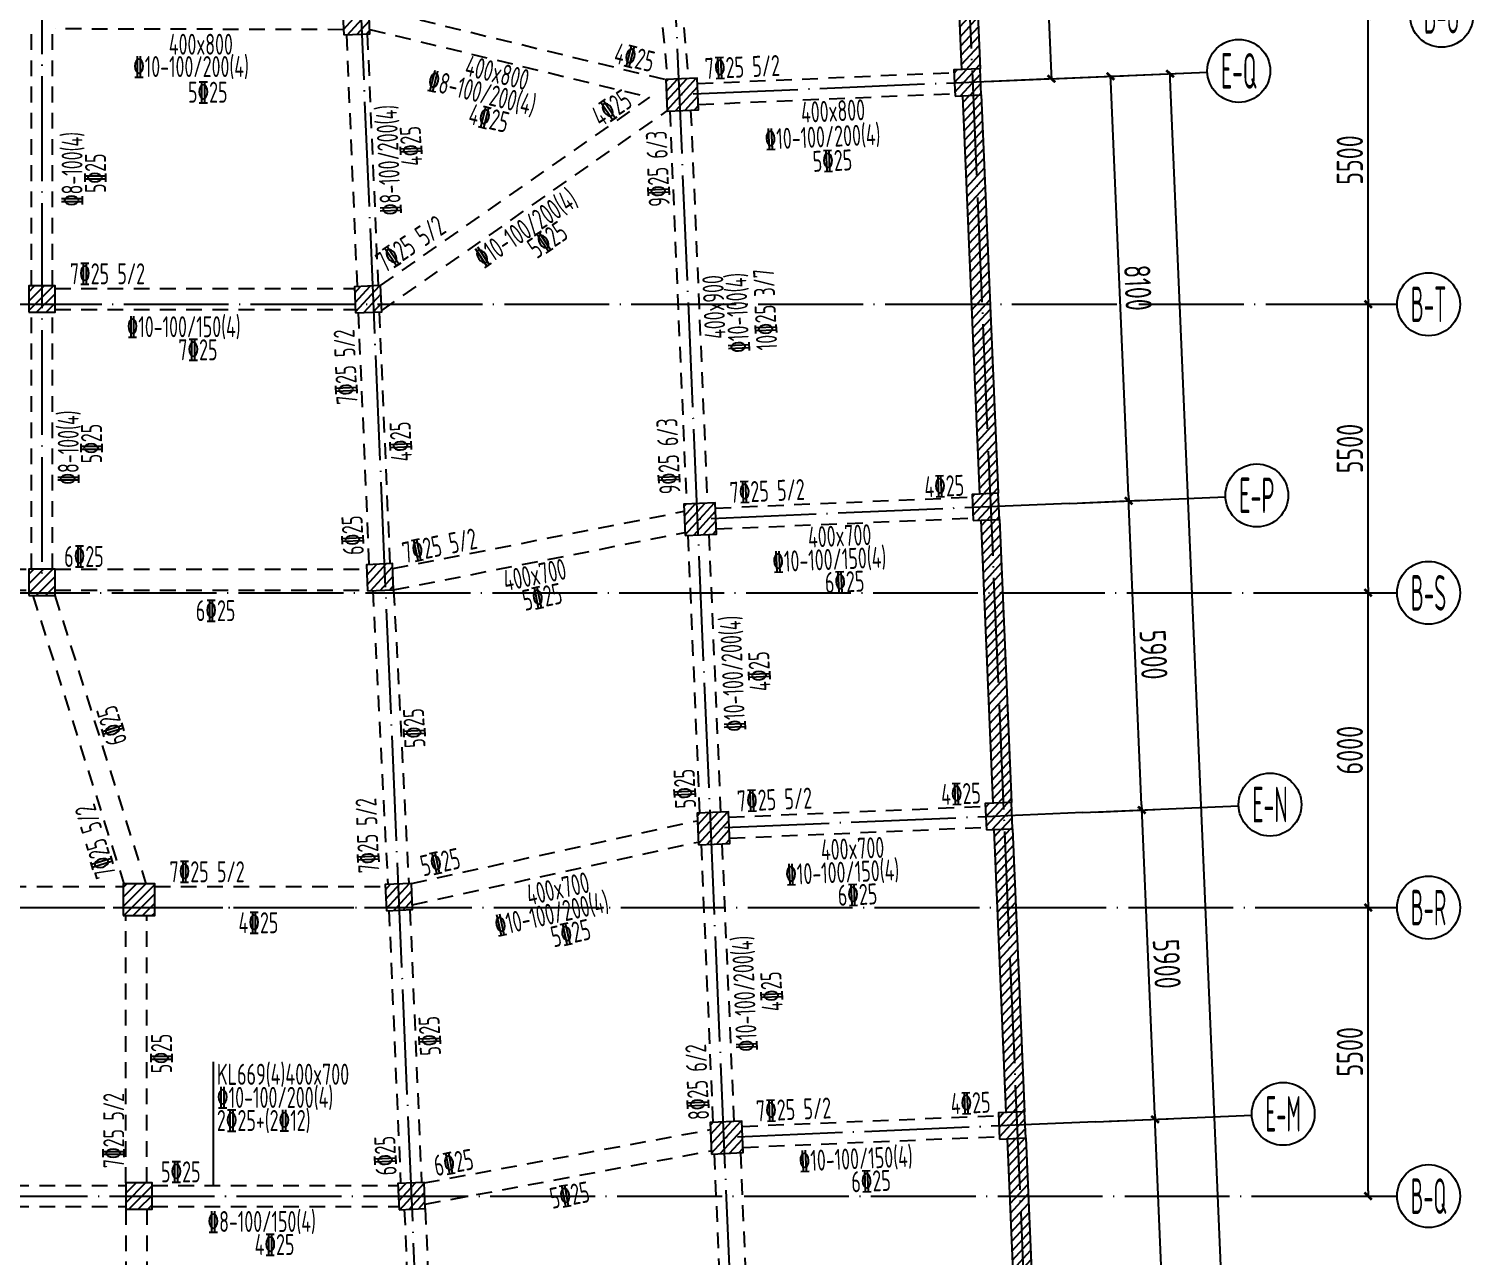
# Model space of a CAD drawing. Header units: millimetres. Extents: x 64473 to 386235, y 427387 to 703525.
# Drawn here: x 342496 to 370043, y 605351 to 628745 of the extents above; entities that cross this region are included whole.
import ezdxf
from ezdxf.enums import TextEntityAlignment as Align

# ---------------------------------------------------------------- set-up
doc = ezdxf.new("R2010")
doc.units = ezdxf.units.MM
doc.header["$LTSCALE"] = 100
doc.header["$PDMODE"] = 35
doc.header["$PDSIZE"] = 200
doc.linetypes.add('3', pattern=[5, 3, -2])
doc.linetypes.add('DOTE', pattern=[2.42, 2, -0.2, 0.02, -0.2])
for name, color, linetype in [('B-TEXT', 7, 'Continuous'), ('COLU', 7, 'Continuous'), ('h斜线-墙', 7, 'Continuous'), ('h斜线-柱', 7, 'Continuous'), ('L-AXIS', 3, 'Continuous'), ('L-dote', 253, 'DOTE'), ('WALL', 3, 'Continuous'), ('垂直钢筋', 27, 'Continuous'), ('梁虚线', 4, '3'), ('水平标注', 2, 'Continuous'), ('水平钢筋', 30, 'Continuous')]:
    doc.layers.add(name, color=color, linetype=linetype)
doc.styles.add('_TCH_AXIS', font='tssdeng.shx', dxfattribs={"width": 0.7, "bigfont": 'tssdchn.shx'})
doc.styles.add('COMPLEX', font='tssdeng.shx', dxfattribs={"width": 0.7, "bigfont": 'tssdchn.shx'})
doc.styles.get("Standard").update_dxf_attribs({"font": 'tssdeng.shx', "width": 0.7, "bigfont": 'tssdchn.shx'})
doc.styles.add('TSSD_Dimension', font='Tssdeng.shx', dxfattribs={"width": 0.7, "bigfont": 'tssdchn.shx'})
doc.dimstyles.new('TSSD_100_100$0', dxfattribs={"dimtxt": 300, "dimasz": 100, "dimexe": 250, "dimexo": 250, "dimgap": 100, "dimtad": 1, "dimdec": 0, "dimzin": 0, "dimdsep": 46, "dimtxsty": 'TSSD_Dimension', "dimblk": '_tsdbk', "dimblk1": '_tsdbk', "dimblk2": '_tsdbk', "dimsah": 1, "dimcen": 0, "dimclrt": 7, "dimadec": 0, "dimazin": 0, "dimtfac": 1, "dimtdec": 0, "dimtix": 1, "dimtmove": 2, "dimatfit": 3, "dimldrblk": '_tsdbk', "dimfxl": 1, "dimtolj": 1, "dimtzin": 0, "dimarcsym": 0})
pattern_1 = [(47.443985, (-467527.32, -323147.44), (-93.550296, 85.891456), [])]
pattern_2 = [(45, (-467527.32, -323147.44), (-89.802561, 89.802561), [])]
pattern_3 = [(47.443985, (8572.51, -7581.39), (-93.550296, 85.891456), [])]

# ---------------------------------------------------------------- blocks, each defined once
blk = doc.blocks.new('_tsdbk')
blk.add_line((-1, 0), (0, 0))
at = {"const_width": 0.5}
blk.add_lwpolyline([(-0.7, -0.7), (0.7, 0.7)], dxfattribs=at)
blk = doc.blocks.new('*D387')
at = {"layer": 'Defpoints', "color": 0}
for p in [(362000, 627792), (364263, 627889), (366434, 523887)]:
    blk.add_point(p, dxfattribs=at)
at = {"layer": 'L-AXIS', "color": 0, "lineweight": -2}
for p, q in [((362249, 627803), (364513, 627899)), ((368694, 524083), (364267, 627789)), ((366684, 523897), (368948, 523994))]:
    blk.add_line(p, q, dxfattribs=at)
at = {"layer": 'L-AXIS', "color": 0, "lineweight": -2, "xscale": 100, "yscale": 100, "zscale": 100}
for p, rotation in [((364263, 627889), 92.44398534789069), ((368698, 523983), 272.4439853478907)]:
    blk.add_blockref('_tsdbk', p, dxfattribs=dict(at, rotation=rotation))
at = {"layer": 'L-AXIS', "color": 7, "insert": (366099, 576677), "char_height": 500, "attachment_point": 5, "rotation": 272.444, "style": 'TSSD_Dimension'}
blk.add_mtext('\\A1;104000', dxfattribs=at)
blk = doc.blocks.new('*D646')
at = {"layer": 'Defpoints', "color": 0}
for p in [(366607, 611995), (368041, 611995), (366607, 606495)]:
    blk.add_point(p, dxfattribs=at)
at = {"layer": 'L-AXIS', "color": 0, "lineweight": -2}
for p, q in [((366857, 611995), (368291, 611995)), ((368041, 606595), (368041, 611895)), ((366857, 606495), (368291, 606495))]:
    blk.add_line(p, q, dxfattribs=at)
at = {"layer": 'L-AXIS', "color": 0, "lineweight": -2, "xscale": 100, "yscale": 100, "zscale": 100}
for p, rotation in [((368041, 611995), 90), ((368041, 606495), 270)]:
    blk.add_blockref('_tsdbk', p, dxfattribs=dict(at, rotation=rotation))
at = {"layer": 'L-AXIS', "color": 7, "insert": (367691, 609245), "char_height": 500, "attachment_point": 5, "rotation": 90, "style": 'TSSD_Dimension'}
blk.add_mtext('\\A1;5500', dxfattribs=at)
blk = doc.blocks.new('*D647')
at = {"layer": 'Defpoints', "color": 0}
for p in [(366607, 628995), (368041, 628995), (366607, 623495)]:
    blk.add_point(p, dxfattribs=at)
at = {"layer": 'L-AXIS', "color": 0, "lineweight": -2}
for p, q in [((366857, 628995), (368291, 628995)), ((368041, 623595), (368041, 628895)), ((366857, 623495), (368291, 623495))]:
    blk.add_line(p, q, dxfattribs=at)
at = {"layer": 'L-AXIS', "color": 0, "lineweight": -2, "xscale": 100, "yscale": 100, "zscale": 100}
for p, rotation in [((368041, 628995), 90), ((368041, 623495), 270)]:
    blk.add_blockref('_tsdbk', p, dxfattribs=dict(at, rotation=rotation))
at = {"layer": 'L-AXIS', "color": 7, "insert": (367691, 626245), "char_height": 500, "attachment_point": 5, "rotation": 90, "style": 'TSSD_Dimension'}
blk.add_mtext('\\A1;5500', dxfattribs=at)
blk = doc.blocks.new('*D648')
at = {"layer": 'Defpoints', "color": 0}
for p in [(366607, 623495), (368041, 623495), (366607, 617995)]:
    blk.add_point(p, dxfattribs=at)
at = {"layer": 'L-AXIS', "color": 0, "lineweight": -2}
for p, q in [((366857, 623495), (368291, 623495)), ((368041, 618095), (368041, 623395)), ((366857, 617995), (368291, 617995))]:
    blk.add_line(p, q, dxfattribs=at)
at = {"layer": 'L-AXIS', "color": 0, "lineweight": -2, "xscale": 100, "yscale": 100, "zscale": 100}
for p, rotation in [((368041, 623495), 90), ((368041, 617995), 270)]:
    blk.add_blockref('_tsdbk', p, dxfattribs=dict(at, rotation=rotation))
at = {"layer": 'L-AXIS', "color": 7, "insert": (367691, 620745), "char_height": 500, "attachment_point": 5, "rotation": 90, "style": 'TSSD_Dimension'}
blk.add_mtext('\\A1;5500', dxfattribs=at)
blk = doc.blocks.new('*D649')
at = {"layer": 'Defpoints', "color": 0}
for p in [(366607, 617995), (368041, 617995), (366607, 611995)]:
    blk.add_point(p, dxfattribs=at)
at = {"layer": 'L-AXIS', "color": 0, "lineweight": -2}
for p, q in [((366857, 617995), (368291, 617995)), ((368041, 612095), (368041, 617895)), ((366857, 611995), (368291, 611995))]:
    blk.add_line(p, q, dxfattribs=at)
at = {"layer": 'L-AXIS', "color": 0, "lineweight": -2, "xscale": 100, "yscale": 100, "zscale": 100}
for p, rotation in [((368041, 617995), 90), ((368041, 611995), 270)]:
    blk.add_blockref('_tsdbk', p, dxfattribs=dict(at, rotation=rotation))
at = {"layer": 'L-AXIS', "color": 7, "insert": (367691, 614995), "char_height": 500, "attachment_point": 5, "rotation": 90, "style": 'TSSD_Dimension'}
blk.add_mtext('\\A1;6000', dxfattribs=at)
blk = doc.blocks.new('*D652')
at = {"layer": 'Defpoints', "color": 0}
for p in [(362597, 613805), (363724, 613853), (362848, 607910)]:
    blk.add_point(p, dxfattribs=at)
at = {"layer": 'L-AXIS', "color": 0, "lineweight": -2}
for p, q in [((362846, 613816), (363974, 613864)), ((363972, 608058), (363729, 613753)), ((363098, 607921), (364226, 607969))]:
    blk.add_line(p, q, dxfattribs=at)
at = {"layer": 'L-AXIS', "color": 0, "lineweight": -2, "xscale": 100, "yscale": 100, "zscale": 100}
for p, rotation in [((363724, 613853), 92.44398534789069), ((363976, 607958), 272.4439853478907)]:
    blk.add_blockref('_tsdbk', p, dxfattribs=dict(at, rotation=rotation))
at = {"layer": 'L-AXIS', "color": 7, "insert": (364200, 610921), "char_height": 500, "attachment_point": 5, "rotation": 272.444, "style": 'TSSD_Dimension'}
blk.add_mtext('\\A1;5900', dxfattribs=at)
blk = doc.blocks.new('*D663')
at = {"layer": 'Defpoints', "color": 0}
for p in [(363976, 607958), (362848, 607910), (363194, 599818)]:
    blk.add_point(p, dxfattribs=at)
at = {"layer": 'L-AXIS', "color": 0, "lineweight": -2}
for p, q in [((363098, 607921), (364226, 607969)), ((364317, 599966), (363980, 607858)), ((363443, 599828), (364571, 599876))]:
    blk.add_line(p, q, dxfattribs=at)
at = {"layer": 'L-AXIS', "color": 0, "lineweight": -2, "xscale": 100, "yscale": 100, "zscale": 100}
for p, rotation in [((363976, 607958), 92.44398534789069), ((364321, 599866), 272.4439853478907)]:
    blk.add_blockref('_tsdbk', p, dxfattribs=dict(at, rotation=rotation))
at = {"layer": 'L-AXIS', "color": 7, "insert": (364498, 603927), "char_height": 500, "attachment_point": 5, "rotation": 272.444, "style": 'TSSD_Dimension'}
blk.add_mtext('\\A1;8100', dxfattribs=at)
blk = doc.blocks.new('_AXISO')
blk.add_circle((0, 0), 0.5)
at = {"layer": 'B-TEXT', "style": 'COMPLEX', "width": 1.450893}
blk.add_attdef('A', text='', height=0.56, dxfattribs=at).set_placement((0.249375, -0.28), (0.749375, -0.28), align=Align.FIT)
blk = doc.blocks.new('*D665')
at = {"layer": 'Defpoints', "color": 0}
for p in [(362000, 627792), (363127, 627840), (362345, 619699)]:
    blk.add_point(p, dxfattribs=at)
at = {"layer": 'L-AXIS', "color": 0, "lineweight": -2}
for p, q in [((362249, 627803), (363377, 627851)), ((363469, 619848), (363132, 627740)), ((362595, 619710), (363723, 619758))]:
    blk.add_line(p, q, dxfattribs=at)
at = {"layer": 'L-AXIS', "color": 0, "lineweight": -2, "xscale": 100, "yscale": 100, "zscale": 100}
for p, rotation in [((363127, 627840), 92.44398534789069), ((363473, 619748), 272.4439853478907)]:
    blk.add_blockref('_tsdbk', p, dxfattribs=dict(at, rotation=rotation))
at = {"layer": 'L-AXIS', "color": 7, "insert": (363650, 623809), "char_height": 500, "attachment_point": 5, "rotation": 272.444, "style": 'TSSD_Dimension'}
blk.add_mtext('\\A1;8100', dxfattribs=at)
blk = doc.blocks.new('*D666')
at = {"layer": 'Defpoints', "color": 0}
for p in [(362345, 619699), (363473, 619748), (362597, 613805)]:
    blk.add_point(p, dxfattribs=at)
at = {"layer": 'L-AXIS', "color": 0, "lineweight": -2}
for p, q in [((362595, 619710), (363723, 619758)), ((363720, 613953), (363477, 619648)), ((362846, 613816), (363974, 613864))]:
    blk.add_line(p, q, dxfattribs=at)
at = {"layer": 'L-AXIS', "color": 0, "lineweight": -2, "xscale": 100, "yscale": 100, "zscale": 100}
for p, rotation in [((363473, 619748), 92.44398534789069), ((363724, 613853), 272.4439853478907)]:
    blk.add_blockref('_tsdbk', p, dxfattribs=dict(at, rotation=rotation))
at = {"layer": 'L-AXIS', "color": 7, "insert": (363948, 616815), "char_height": 500, "attachment_point": 5, "rotation": 272.444, "style": 'TSSD_Dimension'}
blk.add_mtext('\\A1;5900', dxfattribs=at)
blk = doc.blocks.new('*D670')
at = {"layer": 'Defpoints', "color": 0}
for p in [(360180, 634995), (361999, 627794), (360501, 627728)]:
    blk.add_point(p, dxfattribs=at)
at = {"layer": 'L-AXIS', "color": 0, "lineweight": -2}
for p, q in [((360430, 635006), (361928, 635072)), ((361683, 634961), (361995, 627894)), ((360751, 627739), (362249, 627805))]:
    blk.add_line(p, q, dxfattribs=at)
at = {"layer": 'L-AXIS', "color": 0, "lineweight": -2, "xscale": 100, "yscale": 100, "zscale": 100}
for p, rotation in [((361679, 635061), 92.52796157991509), ((361999, 627794), 272.5279615799151)]:
    blk.add_blockref('_tsdbk', p, dxfattribs=dict(at, rotation=rotation))
at = {"layer": 'L-AXIS', "color": 7, "insert": (362189, 631443), "char_height": 500, "attachment_point": 5, "rotation": 272.528, "style": 'TSSD_Dimension'}
blk.add_mtext('\\A1;7274', dxfattribs=at)

msp = doc.modelspace()

# ---------------------------------------------------------------- hatches: boundary and pattern name
at = {"layer": 'h斜线-墙'}
h = msp.add_hatch(dxfattribs=at)
h.set_pattern_fill('ANSI31', color=256, scale=40, angle=2.44399, style=0)
h.set_pattern_definition(pattern_3)
h.paths.add_polyline_path([(359246.5, 635094.7), (360336.6, 635094.7), (360640.1, 627984.3), (360290.4, 627969.4), (360001.3, 634744.7), (359246.5, 634744.7)])
h = msp.add_hatch(dxfattribs=at)
h.set_pattern_fill('ANSI31', color=256, scale=40, angle=2.44399, style=0)
h.set_pattern_definition(pattern_3)
h.paths.add_polyline_path([(360311.8, 627469.9), (360661.4, 627484.8), (360985.5, 619891.7), (360635.8, 619876.8)])
h = msp.add_hatch(dxfattribs=at)
h.set_pattern_fill('ANSI31', color=256, scale=40, angle=2.44399, style=0)
h.set_pattern_definition(pattern_3)
h.paths.add_polyline_path([(360657.2, 619377.2), (361006.8, 619392.2), (361237.1, 613997.1), (360887.4, 613982.1)])
h = msp.add_hatch(dxfattribs=at)
h.set_pattern_fill('ANSI31', color=256, scale=40, angle=2.44399, style=0)
h.set_pattern_definition(pattern_3)
h.paths.add_polyline_path([(360908.8, 613482.6), (361258.4, 613497.5), (361488.7, 608102.4), (361139, 608087.5)])
h = msp.add_hatch(dxfattribs=at)
h.set_pattern_fill('ANSI31', color=256, scale=40, angle=2.44399, style=0)
h.set_pattern_definition(pattern_3)
h.paths.add_polyline_path([(361160.3, 607588), (361510, 607602.9), (361834.1, 600009.8), (361484.4, 599994.9)])
at = {"layer": 'h斜线-柱'}
h = msp.add_hatch(dxfattribs=at)
h.set_pattern_fill('ANSI31', color=256, scale=40, angle=2.44399, style=0)
h.set_pattern_definition(pattern_1)
h.paths.add_polyline_path([(348501.5, 628630.1), (349001.1, 628651.4), (348979.8, 629151), (348480.2, 629129.6)])
h = msp.add_hatch(dxfattribs=at)
h.set_pattern_fill('ANSI31', color=256, scale=40, angle=2.44399, style=0)
h.set_pattern_definition(pattern_1)
h.paths.add_polyline_path([(354669, 627179), (355268.5, 627204.6), (355242.9, 627804), (354643.4, 627778.4)])
h = msp.add_hatch(dxfattribs=at)
h.set_pattern_fill('ANSI31', color=256, scale=40, angle=2.44399, style=0)
h.set_pattern_definition(pattern_1)
h.paths.add_polyline_path([(360161.9, 627463.5), (360661.4, 627484.8), (360640.1, 627984.3), (360140.6, 627963)])
h = msp.add_hatch(dxfattribs=at)
h.set_pattern_fill('ANSI31', color=256, scale=40, style=0)
h.set_pattern_definition(pattern_2)
h.paths.add_polyline_path([(342496.5, 623344.7), (342996.5, 623344.7), (342996.5, 623844.7), (342496.5, 623844.7)])
h = msp.add_hatch(dxfattribs=at)
h.set_pattern_fill('ANSI31', color=256, scale=40, angle=2.44399, style=0)
h.set_pattern_definition(pattern_1)
h.paths.add_polyline_path([(348727.8, 623330), (349227.3, 623351.3), (349206, 623850.9), (348706.4, 623829.6)])
h = msp.add_hatch(dxfattribs=at)
h.set_pattern_fill('ANSI31', color=256, scale=40, angle=2.44399, style=0)
h.set_pattern_definition(pattern_1)
h.paths.add_polyline_path([(360507.3, 619370.8), (361006.8, 619392.2), (360985.5, 619891.7), (360486, 619870.4)])
h = msp.add_hatch(dxfattribs=at)
h.set_pattern_fill('ANSI31', color=256, scale=40, angle=2.44399, style=0)
h.set_pattern_definition([(47.443985, (-467181.91, -331240.07), (-93.550296, 85.891456), [])])
h.paths.add_polyline_path([(355014.4, 619086.3), (355613.9, 619111.9), (355588.3, 619711.4), (354988.9, 619685.8)])
h = msp.add_hatch(dxfattribs=at)
h.set_pattern_fill('ANSI31', color=256, scale=40, style=0)
h.set_pattern_definition(pattern_2)
h.paths.add_polyline_path([(342496.5, 617944.7), (342996.5, 617944.7), (342996.5, 618444.7), (342496.5, 618444.7)])
h = msp.add_hatch(dxfattribs=at)
h.set_pattern_fill('ANSI31', color=256, scale=40, angle=2.44399, style=0)
h.set_pattern_definition(pattern_1)
h.paths.add_polyline_path([(348954, 618029.9), (349453.5, 618051.2), (349432.2, 618550.8), (348932.7, 618529.5)])
h = msp.add_hatch(dxfattribs=at)
h.set_pattern_fill('ANSI31', color=256, scale=40, angle=2.44399, style=0)
h.set_pattern_definition([(47.443985, (-466930.32, -337134.7), (-93.550296, 85.891456), [])])
h.paths.add_polyline_path([(355266, 613191.7), (355865.5, 613217.3), (355839.9, 613816.8), (355240.4, 613791.2)])
h = msp.add_hatch(dxfattribs=at)
h.set_pattern_fill('ANSI31', color=256, scale=40, angle=2.44399, style=0)
h.set_pattern_definition(pattern_1)
h.paths.add_polyline_path([(360758.9, 613476.2), (361258.4, 613497.5), (361237.1, 613997.1), (360737.6, 613975.7)])
h = msp.add_hatch(dxfattribs=at)
h.set_pattern_fill('ANSI31', color=256, scale=40, style=0)
h.set_pattern_definition([(45, (-467477.32, -323147.44), (-89.802561, 89.802561), [])])
h.paths.add_polyline_path([(344296.5, 611844.7), (344896.5, 611844.7), (344896.5, 612444.7), (344296.5, 612444.7)])
h = msp.add_hatch(dxfattribs=at)
h.set_pattern_fill('ANSI31', color=256, scale=40, angle=2.44399, style=0)
h.set_pattern_definition(pattern_1)
h.paths.add_polyline_path([(349314.2, 611934.3), (349813.8, 611955.6), (349792.5, 612455.1), (349292.9, 612433.8)])
h = msp.add_hatch(dxfattribs=at)
h.set_pattern_fill('ANSI31', color=256, scale=40, angle=2.44399, style=0)
h.set_pattern_definition(pattern_1)
h.paths.add_polyline_path([(361010.5, 607581.6), (361510, 607602.9), (361488.7, 608102.4), (360989.2, 608081.1)])
h = msp.add_hatch(dxfattribs=at)
h.set_pattern_fill('ANSI31', color=256, scale=40, angle=2.44399, style=0)
h.set_pattern_definition([(47.443985, (-466678.73, -343029.34), (-93.550296, 85.891456), [])])
h.paths.add_polyline_path([(355517.6, 607297.1), (356117.1, 607322.7), (356091.5, 607922.1), (355492, 607896.5)])
h = msp.add_hatch(dxfattribs=at)
h.set_pattern_fill('ANSI31', color=256, scale=40, style=0)
h.set_pattern_definition(pattern_2)
h.paths.add_polyline_path([(344346.5, 606244.7), (344846.5, 606244.7), (344846.5, 606744.7), (344346.5, 606744.7)])
h = msp.add_hatch(dxfattribs=at)
h.set_pattern_fill('ANSI31', color=256, scale=40, angle=2.44399, style=0)
h.set_pattern_definition([(47.443985, (-467518.8, -323147.08), (-93.550296, 85.891456), [])])
h.paths.add_polyline_path([(349557.5, 606234.6), (350057.1, 606256), (350035.7, 606755.5), (349536.2, 606734.2)])

# ---------------------------------------------------------------- linework, layer by layer
at = {"layer": 'COLU'}
for points in [[(348501.5, 628630.1), (349001.1, 628651.4), (348979.8, 629151), (348480.2, 629129.6)], [(354669, 627179), (355268.5, 627204.6), (355242.9, 627804), (354643.4, 627778.4)], [(360161.9, 627463.5), (360661.4, 627484.8), (360640.1, 627984.3), (360140.6, 627963)], [(342496.5, 623344.7), (342996.5, 623344.7), (342996.5, 623844.7), (342496.5, 623844.7)], [(348727.8, 623330), (349227.3, 623351.3), (349206, 623850.9), (348706.4, 623829.6)], [(360507.3, 619370.8), (361006.8, 619392.2), (360985.5, 619891.7), (360486, 619870.4)], [(355014.4, 619086.3), (355613.9, 619111.9), (355588.3, 619711.4), (354988.9, 619685.8)], [(342496.5, 617944.7), (342996.5, 617944.7), (342996.5, 618444.7), (342496.5, 618444.7)], [(348954, 618029.9), (349453.5, 618051.2), (349432.2, 618550.8), (348932.7, 618529.5)], [(355266, 613191.7), (355865.5, 613217.3), (355839.9, 613816.8), (355240.4, 613791.2)], [(360758.9, 613476.2), (361258.4, 613497.5), (361237.1, 613997.1), (360737.6, 613975.7)], [(344296.5, 611844.7), (344896.5, 611844.7), (344896.5, 612444.7), (344296.5, 612444.7)], [(349314.2, 611934.3), (349813.8, 611955.6), (349792.5, 612455.1), (349292.9, 612433.8)], [(361010.5, 607581.6), (361510, 607602.9), (361488.7, 608102.4), (360989.2, 608081.1)], [(355517.6, 607297.1), (356117.1, 607322.7), (356091.5, 607922.1), (355492, 607896.5)], [(344346.5, 606244.7), (344846.5, 606244.7), (344846.5, 606744.7), (344346.5, 606744.7)], [(349557.5, 606234.6), (350057.1, 606256), (350035.7, 606755.5), (349536.2, 606734.2)]]:
    msp.add_lwpolyline(points, close=True, dxfattribs=at)
at = {"layer": 'L-AXIS'}
for p, q in [((361999.6, 627792.1), (364972.3, 627919)), ((366607.1, 623494.7), (368592.5, 623494.7)), ((362345, 619699.5), (365317.7, 619826.4)), ((366607.1, 617994.7), (368592.5, 617994.7)), ((362596.6, 613804.9), (365569.3, 613931.7)), ((366607.1, 611994.7), (368592.5, 611994.7)), ((362848.1, 607910.2), (365820.9, 608037.1)), ((366607.1, 606494.7), (368592.5, 606494.7))]:
    msp.add_line(p, q, dxfattribs=at)
at = {"layer": 'L-dote', "ltscale": 10}
for p, q in [((342746.5, 649623.3), (342746.5, 618194.7)), ((365014.1, 521988.1), (360190.8, 634994.7)), ((353325.8, 523809), (348744, 631156.5)), ((359391.3, 522402.2), (354785.6, 630310.2)), ((361999.6, 627792.1), (354906, 627489.4)), ((312846.5, 623494.7), (366607.1, 623494.7)), ((362345, 619699.5), (355251.4, 619396.7)), ((322296.5, 617994.7), (366607.1, 617994.7)), ((362596.6, 613804.9), (355503, 613502.1)), ((336846.5, 611994.7), (366607.1, 611994.7)), ((362848.1, 607910.2), (355754.6, 607607.5)), ((339196.5, 606494.7), (366607.1, 606494.7))]:
    msp.add_line(p, q, dxfattribs=at)
at = {"layer": 'WALL'}
for points in [[(359246.5, 635094.7), (360336.6, 635094.7), (360640.1, 627984.3), (360290.4, 627969.4), (360001.3, 634744.7), (359246.5, 634744.7)], [(360311.8, 627469.9), (360661.4, 627484.8), (360985.5, 619891.7), (360635.8, 619876.8)], [(360657.2, 619377.2), (361006.8, 619392.2), (361237.1, 613997.1), (360887.4, 613982.1)], [(360908.8, 613482.6), (361258.4, 613497.5), (361488.7, 608102.4), (361139, 608087.5)], [(361160.3, 607588), (361510, 607602.9), (361834.1, 600009.8), (361484.4, 599994.9)]]:
    msp.add_lwpolyline(points, close=True, dxfattribs=at)
at = {"layer": '梁虚线'}
for p, q in [((354019.2, 634744.7), (354677.5, 627781.6)), ((354421, 634744.7), (355077.9, 627795.5)), ((348979.8, 629151), (354643.4, 627778.4)), ((342546.5, 623844.7), (342546.5, 628744.7)), ((342946.5, 623844.7), (342946.5, 628744.7)), ((348497.3, 628729.6), (342996.5, 628744.7)), ((348551.4, 628634.5), (348756.3, 623834)), ((348951.2, 628648.5), (349156, 623848.7)), ((348997.5, 628735.1), (354342.3, 627439.8)), ((355248.7, 627704.1), (360144.2, 627913.1)), ((355262.7, 627304.4), (360158.2, 627513.4)), ((349206, 623850.9), (354342.5, 627440.3)), ((349226.2, 623377), (354668.3, 627180)), ((354718.9, 627182.7), (355038.8, 619689.5)), ((355118.7, 627196.6), (355438.5, 619703.4)), ((342996.5, 623794.7), (348709.6, 623794.7)), ((342996.5, 623394.7), (348723.5, 623394.7)), ((342546.5, 618444.7), (342546.5, 623344.7)), ((342946.5, 618444.7), (342946.5, 623344.7)), ((348777.6, 623334.5), (348982.6, 618532.9)), ((349177.4, 623348.4), (349382.3, 618546.9)), ((355594.1, 619611.5), (360489.7, 619820.5)), ((349436.3, 618455.5), (354996, 619548.9)), ((355608.1, 619211.8), (360503.6, 619420.7)), ((349453.5, 618051.2), (355010.1, 619144)), ((355064.3, 619090), (355290.3, 613794.8)), ((355464.1, 619104), (355690.1, 613808.8)), ((337146.5, 618444.7), (342496.5, 618444.7)), ((342996.5, 618444.7), (348940.1, 618444.7)), ((337146.5, 618044.7), (342496.5, 618044.7)), ((342572.4, 617944.7), (344309.3, 612444.5)), ((342991.9, 617944.7), (344728.7, 612444.7)), ((342996.5, 618044.7), (348953.3, 618044.7)), ((349053.9, 618034.2), (349342.7, 612437.5)), ((349453.5, 618051.2), (349742.6, 612451.5)), ((355845.7, 613716.9), (360741.3, 613925.9)), ((349794.5, 612452.5), (355247.7, 613650.8)), ((355859.7, 613317.1), (360755.2, 613526.1)), ((349808.7, 612046.1), (355261.9, 613244.3)), ((355315.9, 613195.4), (355541.9, 607900.2)), ((355715.7, 613209.3), (355941.7, 607914.2)), ((337146.5, 612394.7), (344296.5, 612394.7)), ((344896.5, 612394.7), (349296.2, 612394.7)), ((337146.5, 611994.7), (344296.5, 611994.7)), ((344346.5, 606744.7), (344346.5, 611844.7)), ((344746.5, 606744.7), (344746.5, 611844.7)), ((344896.5, 611994.7), (349310.2, 611994.7)), ((349364.1, 611938), (349586.1, 606738.1)), ((349763.9, 611951.9), (349985.8, 606752)), ((356097.3, 607822.3), (360992.8, 608031.2)), ((350036.2, 606744.4), (355499, 607763.2)), ((356111.3, 607422.5), (361006.8, 607631.5)), ((350053.4, 606340.7), (355513.1, 607359)), ((355567.5, 607300.7), (355887.3, 599807.6)), ((356067.2, 607318.2), (356387, 599825)), ((339196.5, 606694.7), (344346.5, 606694.7)), ((344846.5, 606694.8), (349531.4, 606696.2)), ((339196.5, 606294.7), (344346.5, 606294.7)), ((344846.5, 606294.8), (349545.4, 606296.2)), ((344346.5, 606244.7), (344346.5, 600121.2)), ((344746.5, 606244.7), (344746.5, 600002)), ((349657.4, 606240.3), (349940.7, 599602.3)), ((350057, 606256), (350340.3, 599619.3))]:
    msp.add_line(p, q, dxfattribs=at)
at = {"layer": '水平标注'}
msp.add_line((346019.6, 606695.1), (346020.7, 609055.1), dxfattribs=at)

# ---------------------------------------------------------------- block references
at = {"layer": 'L-AXIS'}
ref = msp.add_blockref('_AXISO', (369442.5, 628994.7), dxfattribs=dict(at, xscale=1199.999999999997, yscale=1200, zscale=1200, rotation=359.9996457873818))
ref.add_attrib('A', 'B-U', dxfattribs={"color": 7, "height": 678.82, "rotation": 359.99965, "style": '_TCH_AXIS', "width": 0.308824}).set_placement((369103.1, 628655.3), (369781.9, 628655.3), align=Align.FIT)
ref = msp.add_blockref('_AXISO', (365571.7, 627944.6), dxfattribs=dict(at, xscale=1199.999999999997, yscale=1200, zscale=1200, rotation=359.999645787379))
ref.add_attrib('A', 'E-Q', dxfattribs={"color": 7, "height": 678.82, "rotation": 359.99965, "style": '_TCH_AXIS', "width": 0.333333}).set_placement((365232.3, 627605.2), (365911.1, 627605.2), align=Align.FIT)
ref = msp.add_blockref('_AXISO', (369192.5, 623494.7), dxfattribs=dict(at, xscale=1199.999999999997, yscale=1200, zscale=1200, rotation=359.9996457873818))
ref.add_attrib('A', 'B-T', dxfattribs={"color": 7, "height": 678.82, "rotation": 359.99965, "style": '_TCH_AXIS', "width": 0.333333}).set_placement((368853.1, 623155.3), (369531.9, 623155.3), align=Align.FIT)
ref = msp.add_blockref('_AXISO', (365917.1, 619852), dxfattribs=dict(at, xscale=1199.999999999997, yscale=1200, zscale=1200, rotation=359.999645787379))
ref.add_attrib('A', 'E-P', dxfattribs={"color": 7, "height": 678.82, "rotation": 359.99965, "style": '_TCH_AXIS', "width": 0.328125}).set_placement((365577.7, 619512.6), (366256.5, 619512.5), align=Align.FIT)
ref = msp.add_blockref('_AXISO', (369192.5, 617994.7), dxfattribs=dict(at, xscale=1199.999999999997, yscale=1200, zscale=1200, rotation=359.9996457873818))
ref.add_attrib('A', 'B-S', dxfattribs={"color": 7, "height": 678.82, "rotation": 359.99965, "style": '_TCH_AXIS', "width": 0.33871}).set_placement((368853.1, 617655.3), (369531.9, 617655.3), align=Align.FIT)
ref = msp.add_blockref('_AXISO', (366168.7, 613957.3), dxfattribs=dict(at, xscale=1199.999999999997, yscale=1200, zscale=1200, rotation=359.999645787379))
ref.add_attrib('A', 'E-N', dxfattribs={"color": 7, "height": 678.82, "rotation": 359.99965, "style": '_TCH_AXIS', "width": 0.318182}).set_placement((365829.3, 613617.9), (366508.1, 613617.9), align=Align.FIT)
ref = msp.add_blockref('_AXISO', (369192.5, 611994.7), dxfattribs=dict(at, xscale=1199.999999999997, yscale=1200, zscale=1200, rotation=359.9996457873818))
ref.add_attrib('A', 'B-R', dxfattribs={"color": 7, "height": 678.82, "rotation": 359.99965, "style": '_TCH_AXIS', "width": 0.318182}).set_placement((368853.1, 611655.3), (369531.9, 611655.3), align=Align.FIT)
ref = msp.add_blockref('_AXISO', (366420.3, 608062.7), dxfattribs=dict(at, xscale=1199.999999999997, yscale=1200, zscale=1200, rotation=359.999645787379))
ref.add_attrib('A', 'E-M', dxfattribs={"color": 7, "height": 678.82, "rotation": 359.99965, "style": '_TCH_AXIS', "width": 0.308824}).set_placement((366080.9, 607723.3), (366759.7, 607723.3), align=Align.FIT)
ref = msp.add_blockref('_AXISO', (369192.5, 606494.7), dxfattribs=dict(at, xscale=1199.999999999997, yscale=1200, zscale=1200, rotation=359.9996457873818))
ref.add_attrib('A', 'B-Q', dxfattribs={"color": 7, "height": 678.82, "rotation": 359.99965, "style": '_TCH_AXIS', "width": 0.328125}).set_placement((368853.1, 606155.3), (369531.9, 606155.3), align=Align.FIT)

# ---------------------------------------------------------------- texts
at = {"layer": '垂直钢筋', "color": 0, "width": 0.65}
for s, rotation, p in [('%%1328-100/200(4)', 92.44382, (349599.5, 625202.3)), ('%%1328-100(4)', 90, (343519.7, 625366.1)), ('4%%13325', 92.44382, (349999.8, 626141.3)), ('9%%13325 6/3', 92.44403, (354721.5, 625365.4)), ('5%%13325', 90, (343966.8, 625616.5)), ('400x900', 92.44403, (355788.8, 622842.4)), ('%%13210-100(4)', 92.44403, (356240.4, 622581.7)), ('10%%13325 3/7', 92.44403, (356773.1, 622627.5)), ('7%%13325 5/2', 92.44405, (348766.1, 621594)), ('%%1328-100(4)', 90, (343447.2, 620056.3)), ('5%%13325', 90, (343891.4, 620462.8)), ('4%%13325', 92.44405, (349805.1, 620507.3)), ('9%%13325 6/3', 92.44403, (354923.8, 619886)), ('6%%13325', 92.44405, (348887.9, 618724.3)), ('%%13210-100/200(4)', 92.44391, (356163.9, 615359.7)), ('4%%13325', 92.44414, (356645.1, 616127.8)), ('6%%13325', 107.1364, (344376.1, 615160.6)), ('5%%13325', 92.44377, (350062, 615048.1)), ('5%%13325', 92.44391, (355222.6, 613893.2)), ('7%%13325 5/2', 92.44377, (349183.4, 612661.2)), ('7%%13325 5/2', 107.1364, (344165.9, 612631.8)), ('%%13210-100/200(4)', 92.44391, (356390.7, 609258.1)), ('4%%13325', 92.44414, (356877.6, 610025.3)), ('5%%13325', 92.44399, (350356.9, 609181.3)), ('5%%13325', 90, (345226.8, 608835.3)), ('8%%13325 6/2', 92.44391, (355473.9, 607956)), ('7%%13325 5/2', 90, (344313.8, 607027.7)), ('6%%13325', 92.44399, (349513, 606897))]:
    msp.add_text(s, height=400, rotation=rotation, dxfattribs=at).set_placement(p)
at = {"layer": '水平标注', "width": 0.65}
for s, height, p in [('KL669(4)400x700', 403, (346081.2, 608615.2)), ('%%13210-100/200(4)', 402, (346081.7, 608175.2)), ('2%%13325+(2%%13212)', 401, (346082.2, 607735.2))]:
    msp.add_text(s, height=height, rotation=0.01724, dxfattribs=at).set_placement(p)
at = {"layer": '水平钢筋', "color": 0, "width": 0.65}
for s, p in [('400x800', (345165.1, 628251.9)), ('%%13210-100/200(4)', (344483.6, 627826.4)), ('5%%13325', (345531.3, 627337.7)), ('7%%13325 5/2', (343279.4, 623877.4)), ('%%13210-100/150(4)', (344360.9, 622867.7)), ('7%%13325', (345346.6, 622427.7)), ('6%%13325', (343170.9, 618488.3)), ('6%%13325', (345682.7, 617455.1)), ('7%%13325 5/2', (345179.4, 612477.5)), ('4%%13325', (346494.9, 611505.7))]:
    msp.add_text(s, height=400, dxfattribs=at).set_placement(p)
for s, rotation, p in [('4%%13325', 346.07096, (353632.3, 628097)), ('400x800', 346.07096, (350789.2, 627862)), ('7%%13325 5/2', 2.44424, (355398.7, 627789)), ('%%1328-100/200(4)', 346.07096, (350066.9, 627587.8)), ('4%%13325', 33.70247, (353405.3, 626861.3)), ('4%%13325', 346.07096, (350855.1, 626939)), ('400x800', 2.44424, (357231.7, 626953.3)), ('%%13210-100/200(4)', 2.44424, (356538.5, 626441.9)), ('5%%13325', 2.44424, (357455.2, 626017.5)), ('%%13210-100/200(4)', 33.70247, (351165.1, 624170.8)), ('7%%13325 5/2', 33.70247, (349292, 624084.8)), ('5%%13325', 33.70247, (352185.5, 624351.7)), ('7%%13325 5/2', 2.44396, (355871.7, 619706.2)), ('4%%13325', 2.44396, (359584.6, 619814.5)), ('400x700', 2.44396, (357364.8, 618854.8)), ('7%%13325 5/2', 11.4134, (349667.7, 618557.9)), ('%%13210-100/150(4)', 2.44396, (356684.5, 618385.3)), ('400x700', 11.4134, (351590.3, 618022.6)), ('6%%13325', 2.44396, (357688.1, 617987.8)), ('5%%13325', 11.4134, (351957.4, 617647.9)), ('7%%13325 5/2', 2.44396, (356010.9, 613824.1)), ('4%%13325', 2.44396, (359902.6, 613948)), ('400x700', 2.44396, (357610.9, 612893.1)), ('5%%13325', 12.39321, (350017.3, 612586.1)), ('%%13210-100/150(4)', 2.44396, (356930.6, 612423.7)), ('400x700', 12.39321, (352038.2, 612030.9)), ('6%%13325', 2.44396, (357934.2, 612026.1)), ('%%13210-100/200(4)', 12.39321, (351428.3, 611446.3)), ('5%%13325', 12.39321, (352506.5, 611232.8)), ('7%%13325 5/2', 2.44396, (356374.9, 607916.9)), ('4%%13325', 2.44396, (360086.9, 608054.5)), ('6%%13325', 10.56443, (350263.5, 606871)), ('%%13210-100/150(4)', 2.44396, (357188.1, 606962.4)), ('5%%13325', 0.01724, (345016.6, 606757.1)), ('6%%13325', 2.44396, (358191.7, 606564.9)), ('5%%13325', 10.56443, (352476.4, 606249.5)), ('%%1328-100/150(4)', 0.01724, (345902.3, 605809.9)), ('4%%13325', 0.01724, (346802, 605370.2))]:
    msp.add_text(s, height=400, rotation=rotation, dxfattribs=at).set_placement(p)

# ---------------------------------------------------------------- dimensions: what is measured, and where the dimension line sits
at = {"layer": 'L-AXIS'}
dim = msp.add_aligned_dim(p1=(360180.1, 634994.7), p2=(360500.9, 627728.2), distance=1500, dimstyle='TSSD_100_100$0', override={"dimtxt": 500}, dxfattribs=at)
dim.commit()
dim.dimension.update_dxf_attribs({"geometry": '*D670', "text_midpoint": (362188.7, 631443)})
for base, p1, p2, angle, picture, middle in [((368040.9, 628994.7), (366607.1, 623494.7), (366607.1, 628994.7), 90, '*D647', (367690.9, 626244.7)), ((363127.5, 627840.3), (362345, 619699.5), (361999.6, 627792.1), 92.44399, '*D665', (363649.9, 623808.9)), ((368040.9, 623494.7), (366607.1, 617994.7), (366607.1, 623494.7), 90, '*D648', (367690.9, 620744.7)), ((363472.9, 619747.6), (362596.6, 613804.9), (362345, 619699.5), 92.44399, '*D666', (363948.4, 616815.2)), ((368040.9, 617994.7), (366607.1, 611994.7), (366607.1, 617994.7), 90, '*D649', (367690.9, 614994.7)), ((363724.5, 613853), (362848.1, 607910.2), (362596.6, 613804.9), 92.44399, '*D652', (364199.9, 610920.6)), ((368040.9, 611994.7), (366607.1, 606494.7), (366607.1, 611994.7), 90, '*D646', (367690.9, 609244.7)), ((363976.1, 607958.4), (363193.5, 599817.6), (362848.1, 607910.2), 92.44399, '*D663', (364498.4, 603927))]:
    dim = msp.add_linear_dim(base=base, p1=p1, p2=p2, angle=angle, dimstyle='TSSD_100_100$0', override={"dimtxt": 500}, dxfattribs=at)
    dim.commit()
    dim.dimension.update_dxf_attribs({"geometry": picture, "text_midpoint": middle})
dim = msp.add_linear_dim(base=(364263.1, 627888.7), p1=(366434.4, 523886.7), p2=(361999.6, 627792.1), angle=92.44399, dimstyle='TSSD_100_100$0', override={"dimtxt": 500}, dxfattribs=at)
dim.commit()
dim.dimension.update_dxf_attribs({"geometry": '*D387', "text_midpoint": (366098.6, 576676.7), "dimtype": 160})

doc.saveas('drawing.dxf')
